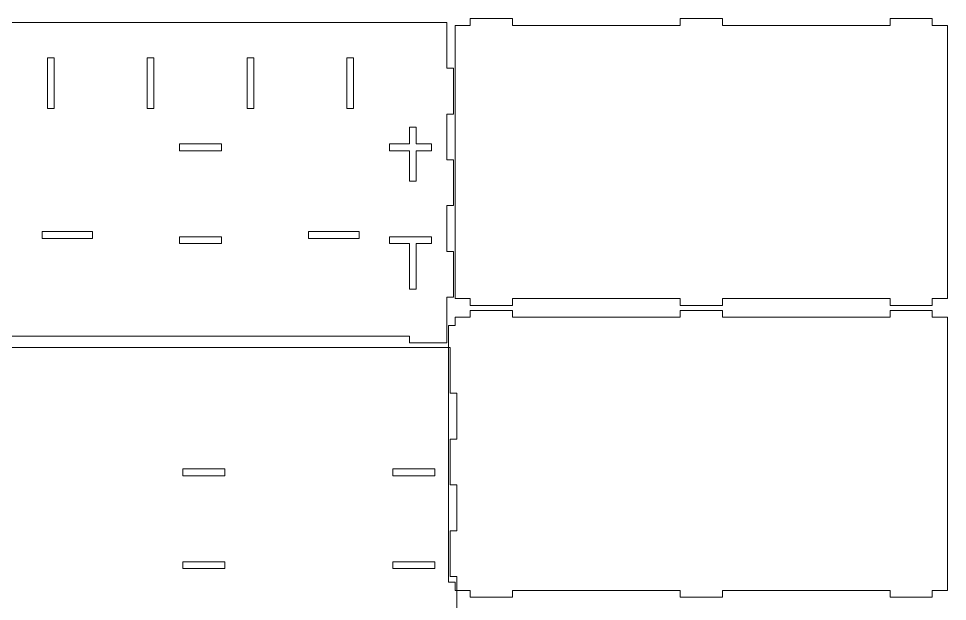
# Model space of a CAD drawing. Header units: millimetres. Extents: x -788 to 788, y -1290 to 1290.
# Drawn here: x -135 to 416, y 945 to 1290 of the extents above; entities that cross this region are included whole.
import ezdxf

# ---------------------------------------------------------------- set-up
doc = ezdxf.new("R2010")
doc.units = ezdxf.units.MM
doc.header["$MEASUREMENT"] = 0
doc.layers.add('Camada 1', color=7, linetype='Continuous')

msp = doc.modelspace()

# ---------------------------------------------------------------- linework, layer by layer
at = {"layer": 'Camada 1', "color": 250, "lineweight": 20}
for points, knots in [([(257.0537, 1120.0934), (257.0537, 1120.0934), (282.0537, 1120.0934), (282.0537, 1120.0934), (282.0537, 1120.0934), (282.0537, 1120.0934), (282.0537, 1124.0934), (282.0537, 1124.0934), (282.0537, 1124.0934), (282.0537, 1124.0934), (381.5537, 1124.0934), (381.5537, 1124.0934), (381.5537, 1124.0934), (381.5537, 1124.0934), (381.5537, 1120.0934), (381.5537, 1120.0934), (381.5537, 1120.0934), (381.5537, 1120.0934), (406.5537, 1120.0934), (406.5537, 1120.0934), (406.5537, 1120.0934), (406.5537, 1120.0934), (406.5537, 1124.0934), (406.5537, 1124.0934), (406.5537, 1124.0934), (406.5537, 1124.0934), (415.5537, 1124.0934), (415.5537, 1124.0934), (415.5537, 1124.0934), (415.5537, 1124.0934), (415.5537, 1286.0934), (415.5537, 1286.0934), (415.5537, 1286.0934), (415.5537, 1286.0934), (406.5537, 1286.0934), (406.5537, 1286.0934), (406.5537, 1286.0934), (406.5537, 1286.0934), (406.5537, 1290.0934), (406.5537, 1290.0934), (406.5537, 1290.0934), (406.5537, 1290.0934), (381.5537, 1290.0934), (381.5537, 1290.0934), (381.5537, 1290.0934), (381.5537, 1290.0934), (381.5537, 1286.0934), (381.5537, 1286.0934), (381.5537, 1286.0934), (381.5537, 1286.0934), (282.0537, 1286.0934), (282.0537, 1286.0934), (282.0537, 1286.0934), (282.0537, 1286.0934), (282.0537, 1290.0934), (282.0537, 1290.0934), (282.0537, 1290.0934), (282.0537, 1290.0934), (257.0537, 1290.0934), (257.0537, 1290.0934), (257.0537, 1290.0934), (257.0537, 1290.0934), (257.0537, 1286.0934), (257.0537, 1286.0934), (257.0537, 1286.0934), (257.0537, 1286.0934), (157.5537, 1286.0934), (157.5537, 1286.0934), (157.5537, 1286.0934), (157.5537, 1286.0934), (157.5537, 1290.0934), (157.5537, 1290.0934), (157.5537, 1290.0934), (157.5537, 1290.0934), (132.5537, 1290.0934), (132.5537, 1290.0934), (132.5537, 1290.0934), (132.5537, 1290.0934), (132.5537, 1286.0934), (132.5537, 1286.0934), (132.5537, 1286.0934), (132.5537, 1286.0934), (123.5537, 1286.0934), (123.5537, 1286.0934), (123.5537, 1286.0934), (123.5537, 1286.0934), (123.5537, 1124.0934), (123.5537, 1124.0934), (123.5537, 1124.0934), (123.5537, 1124.0934), (132.5537, 1124.0934), (132.5537, 1124.0934), (132.5537, 1124.0934), (132.5537, 1124.0934), (132.5537, 1120.0934), (132.5537, 1120.0934), (132.5537, 1120.0934), (132.5537, 1120.0934), (157.5537, 1120.0934), (157.5537, 1120.0934), (157.5537, 1120.0934), (157.5537, 1120.0934), (157.5537, 1124.0934), (157.5537, 1124.0934), (157.5537, 1124.0934), (157.5537, 1124.0934), (257.0537, 1124.0934), (257.0537, 1124.0934), (257.0537, 1124.0934), (257.0537, 1124.0934), (257.0537, 1120.0934), (257.0537, 1120.0934)], [0, 0, 0, 0, 0.03448276, 0.03448276, 0.03448276, 0.03448276, 0.06896552, 0.06896552, 0.06896552, 0.06896552, 0.10344828, 0.10344828, 0.10344828, 0.10344828, 0.13793103, 0.13793103, 0.13793103, 0.13793103, 0.17241379, 0.17241379, 0.17241379, 0.17241379, 0.20689655, 0.20689655, 0.20689655, 0.20689655, 0.24137931, 0.24137931, 0.24137931, 0.24137931, 0.27586207, 0.27586207, 0.27586207, 0.27586207, 0.31034483, 0.31034483, 0.31034483, 0.31034483, 0.34482759, 0.34482759, 0.34482759, 0.34482759, 0.37931034, 0.37931034, 0.37931034, 0.37931034, 0.4137931, 0.4137931, 0.4137931, 0.4137931, 0.44827586, 0.44827586, 0.44827586, 0.44827586, 0.48275862, 0.48275862, 0.48275862, 0.48275862, 0.51724138, 0.51724138, 0.51724138, 0.51724138, 0.55172414, 0.55172414, 0.55172414, 0.55172414, 0.5862069, 0.5862069, 0.5862069, 0.5862069, 0.62068966, 0.62068966, 0.62068966, 0.62068966, 0.65517241, 0.65517241, 0.65517241, 0.65517241, 0.68965517, 0.68965517, 0.68965517, 0.68965517, 0.72413793, 0.72413793, 0.72413793, 0.72413793, 0.75862069, 0.75862069, 0.75862069, 0.75862069, 0.79310345, 0.79310345, 0.79310345, 0.79310345, 0.82758621, 0.82758621, 0.82758621, 0.82758621, 0.86206897, 0.86206897, 0.86206897, 0.86206897, 0.89655172, 0.89655172, 0.89655172, 0.89655172, 0.93103448, 0.93103448, 0.93103448, 0.93103448, 1, 1, 1, 1]), ([(118.5537, 1287.7868), (118.5537, 1287.7868), (-173.4463, 1287.7868), (-173.4463, 1287.7868), (-173.4463, 1287.7868), (-173.4463, 1287.7868), (-173.4463, 1260.6439), (-173.4463, 1260.6439), (-173.4463, 1260.6439), (-173.4463, 1260.6439), (-177.4463, 1260.6439), (-177.4463, 1260.6439), (-177.4463, 1260.6439), (-177.4463, 1260.6439), (-177.4463, 1233.5011), (-177.4463, 1233.5011), (-177.4463, 1233.5011), (-177.4463, 1233.5011), (-173.4463, 1233.5011), (-173.4463, 1233.5011), (-173.4463, 1233.5011), (-173.4463, 1233.5011), (-173.4463, 1206.3582), (-173.4463, 1206.3582), (-173.4463, 1206.3582), (-173.4463, 1206.3582), (-177.4463, 1206.3582), (-177.4463, 1206.3582), (-177.4463, 1206.3582), (-177.4463, 1206.3582), (-177.4463, 1179.2154), (-177.4463, 1179.2154), (-177.4463, 1179.2154), (-177.4463, 1179.2154), (-173.4463, 1179.2154), (-173.4463, 1179.2154), (-173.4463, 1179.2154), (-173.4463, 1179.2154), (-173.4463, 1152.0725), (-173.4463, 1152.0725), (-173.4463, 1152.0725), (-173.4463, 1152.0725), (-177.4463, 1152.0725), (-177.4463, 1152.0725), (-177.4463, 1152.0725), (-177.4463, 1152.0725), (-177.4463, 1124.9297), (-177.4463, 1124.9297), (-177.4463, 1124.9297), (-177.4463, 1124.9297), (-173.4463, 1124.9297), (-173.4463, 1124.9297), (-173.4463, 1124.9297), (-173.4463, 1124.9297), (-173.4463, 1097.7868), (-173.4463, 1097.7868), (-173.4463, 1097.7868), (-173.4463, 1097.7868), (-151.4463, 1097.7868), (-151.4463, 1097.7868), (-151.4463, 1097.7868), (-151.4463, 1097.7868), (-151.4463, 1101.7868), (-151.4463, 1101.7868), (-151.4463, 1101.7868), (-151.4463, 1101.7868), (96.5537, 1101.7868), (96.5537, 1101.7868), (96.5537, 1101.7868), (96.5537, 1101.7868), (96.5537, 1097.7868), (96.5537, 1097.7868), (96.5537, 1097.7868), (96.5537, 1097.7868), (118.5537, 1097.7868), (118.5537, 1097.7868), (118.5537, 1097.7868), (118.5537, 1097.7868), (118.5537, 1124.9297), (118.5537, 1124.9297), (118.5537, 1124.9297), (118.5537, 1124.9297), (122.5537, 1124.9297), (122.5537, 1124.9297), (122.5537, 1124.9297), (122.5537, 1124.9297), (122.5537, 1152.0725), (122.5537, 1152.0725), (122.5537, 1152.0725), (122.5537, 1152.0725), (118.5537, 1152.0725), (118.5537, 1152.0725), (118.5537, 1152.0725), (118.5537, 1152.0725), (118.5537, 1179.2154), (118.5537, 1179.2154), (118.5537, 1179.2154), (118.5537, 1179.2154), (122.5537, 1179.2154), (122.5537, 1179.2154), (122.5537, 1179.2154), (122.5537, 1179.2154), (122.5537, 1206.3582), (122.5537, 1206.3582), (122.5537, 1206.3582), (122.5537, 1206.3582), (118.5537, 1206.3582), (118.5537, 1206.3582), (118.5537, 1206.3582), (118.5537, 1206.3582), (118.5537, 1233.5011), (118.5537, 1233.5011), (118.5537, 1233.5011), (118.5537, 1233.5011), (122.5537, 1233.5011), (122.5537, 1233.5011), (122.5537, 1233.5011), (122.5537, 1233.5011), (122.5537, 1260.6439), (122.5537, 1260.6439), (122.5537, 1260.6439), (122.5537, 1260.6439), (118.5537, 1260.6439), (118.5537, 1260.6439), (118.5537, 1260.6439), (118.5537, 1260.6439), (118.5537, 1287.7868), (118.5537, 1287.7868)], [0, 0, 0, 0, 0.03030303, 0.03030303, 0.03030303, 0.03030303, 0.06060606, 0.06060606, 0.06060606, 0.06060606, 0.09090909, 0.09090909, 0.09090909, 0.09090909, 0.12121212, 0.12121212, 0.12121212, 0.12121212, 0.15151515, 0.15151515, 0.15151515, 0.15151515, 0.18181818, 0.18181818, 0.18181818, 0.18181818, 0.21212121, 0.21212121, 0.21212121, 0.21212121, 0.24242424, 0.24242424, 0.24242424, 0.24242424, 0.27272727, 0.27272727, 0.27272727, 0.27272727, 0.3030303, 0.3030303, 0.3030303, 0.3030303, 0.33333333, 0.33333333, 0.33333333, 0.33333333, 0.36363636, 0.36363636, 0.36363636, 0.36363636, 0.39393939, 0.39393939, 0.39393939, 0.39393939, 0.42424242, 0.42424242, 0.42424242, 0.42424242, 0.45454545, 0.45454545, 0.45454545, 0.45454545, 0.48484848, 0.48484848, 0.48484848, 0.48484848, 0.51515152, 0.51515152, 0.51515152, 0.51515152, 0.54545455, 0.54545455, 0.54545455, 0.54545455, 0.57575758, 0.57575758, 0.57575758, 0.57575758, 0.60606061, 0.60606061, 0.60606061, 0.60606061, 0.63636364, 0.63636364, 0.63636364, 0.63636364, 0.66666667, 0.66666667, 0.66666667, 0.66666667, 0.6969697, 0.6969697, 0.6969697, 0.6969697, 0.72727273, 0.72727273, 0.72727273, 0.72727273, 0.75757576, 0.75757576, 0.75757576, 0.75757576, 0.78787879, 0.78787879, 0.78787879, 0.78787879, 0.81818182, 0.81818182, 0.81818182, 0.81818182, 0.84848485, 0.84848485, 0.84848485, 0.84848485, 0.87878788, 0.87878788, 0.87878788, 0.87878788, 0.90909091, 0.90909091, 0.90909091, 0.90909091, 0.93939394, 0.93939394, 0.93939394, 0.93939394, 1, 1, 1, 1]), ([(-114.2463, 1266.7868), (-114.2463, 1266.7868), (-114.2463, 1236.7868), (-114.2463, 1236.7868), (-114.2463, 1236.7868), (-114.2463, 1236.7868), (-118.2463, 1236.7868), (-118.2463, 1236.7868), (-118.2463, 1236.7868), (-118.2463, 1236.7868), (-118.2463, 1266.7868), (-118.2463, 1266.7868), (-118.2463, 1266.7868), (-118.2463, 1266.7868), (-114.2463, 1266.7868), (-114.2463, 1266.7868)], [0, 0, 0, 0, 0.2, 0.2, 0.2, 0.2, 0.4, 0.4, 0.4, 0.4, 0.6, 0.6, 0.6, 0.6, 1, 1, 1, 1]), ([(-55.0463, 1266.7868), (-55.0463, 1266.7868), (-55.0463, 1236.7868), (-55.0463, 1236.7868), (-55.0463, 1236.7868), (-55.0463, 1236.7868), (-59.0463, 1236.7868), (-59.0463, 1236.7868), (-59.0463, 1236.7868), (-59.0463, 1236.7868), (-59.0463, 1266.7868), (-59.0463, 1266.7868), (-59.0463, 1266.7868), (-59.0463, 1266.7868), (-55.0463, 1266.7868), (-55.0463, 1266.7868)], [0, 0, 0, 0, 0.2, 0.2, 0.2, 0.2, 0.4, 0.4, 0.4, 0.4, 0.6, 0.6, 0.6, 0.6, 1, 1, 1, 1]), ([(4.1537, 1266.7868), (4.1537, 1266.7868), (4.1537, 1236.7868), (4.1537, 1236.7868), (4.1537, 1236.7868), (4.1537, 1236.7868), (0.1537, 1236.7868), (0.1537, 1236.7868), (0.1537, 1236.7868), (0.1537, 1236.7868), (0.1537, 1266.7868), (0.1537, 1266.7868), (0.1537, 1266.7868), (0.1537, 1266.7868), (4.1537, 1266.7868), (4.1537, 1266.7868)], [0, 0, 0, 0, 0.2, 0.2, 0.2, 0.2, 0.4, 0.4, 0.4, 0.4, 0.6, 0.6, 0.6, 0.6, 1, 1, 1, 1]), ([(59.3537, 1236.7868), (59.3537, 1236.7868), (59.3537, 1266.7868), (59.3537, 1266.7868), (59.3537, 1266.7868), (59.3537, 1266.7868), (63.3537, 1266.7868), (63.3537, 1266.7868), (63.3537, 1266.7868), (63.3537, 1266.7868), (63.3537, 1236.7868), (63.3537, 1236.7868), (63.3537, 1236.7868), (63.3537, 1236.7868), (59.3537, 1236.7868), (59.3537, 1236.7868)], [0, 0, 0, 0, 0.2, 0.2, 0.2, 0.2, 0.4, 0.4, 0.4, 0.4, 0.6, 0.6, 0.6, 0.6, 1, 1, 1, 1]), ([(96.5537, 1193.7868), (96.5537, 1193.7868), (96.5537, 1211.7868), (96.5537, 1211.7868), (96.5537, 1211.7868), (96.5537, 1211.7868), (84.5537, 1211.7868), (84.5537, 1211.7868), (84.5537, 1211.7868), (84.5537, 1211.7868), (84.5537, 1215.7868), (84.5537, 1215.7868), (84.5537, 1215.7868), (84.5537, 1215.7868), (96.5537, 1215.7868), (96.5537, 1215.7868), (96.5537, 1215.7868), (96.5537, 1215.7868), (96.5537, 1225.7868), (96.5537, 1225.7868), (96.5537, 1225.7868), (96.5537, 1225.7868), (100.5537, 1225.7868), (100.5537, 1225.7868), (100.5537, 1225.7868), (100.5537, 1225.7868), (100.5537, 1215.7868), (100.5537, 1215.7868), (100.5537, 1215.7868), (100.5537, 1215.7868), (109.5537, 1215.7868), (109.5537, 1215.7868), (109.5537, 1215.7868), (109.5537, 1215.7868), (109.5537, 1211.7868), (109.5537, 1211.7868), (109.5537, 1211.7868), (109.5537, 1211.7868), (100.5537, 1211.7868), (100.5537, 1211.7868), (100.5537, 1211.7868), (100.5537, 1211.7868), (100.5537, 1193.7868), (100.5537, 1193.7868), (100.5537, 1193.7868), (100.5537, 1193.7868), (96.5537, 1193.7868), (96.5537, 1193.7868)], [0, 0, 0, 0, 0.07692308, 0.07692308, 0.07692308, 0.07692308, 0.15384615, 0.15384615, 0.15384615, 0.15384615, 0.23076923, 0.23076923, 0.23076923, 0.23076923, 0.30769231, 0.30769231, 0.30769231, 0.30769231, 0.38461538, 0.38461538, 0.38461538, 0.38461538, 0.46153846, 0.46153846, 0.46153846, 0.46153846, 0.53846154, 0.53846154, 0.53846154, 0.53846154, 0.61538462, 0.61538462, 0.61538462, 0.61538462, 0.69230769, 0.69230769, 0.69230769, 0.69230769, 0.76923077, 0.76923077, 0.76923077, 0.76923077, 0.84615385, 0.84615385, 0.84615385, 0.84615385, 1, 1, 1, 1]), ([(-14.9463, 1211.7868), (-14.9463, 1211.7868), (-39.9463, 1211.7868), (-39.9463, 1211.7868), (-39.9463, 1211.7868), (-39.9463, 1211.7868), (-39.9463, 1215.7868), (-39.9463, 1215.7868), (-39.9463, 1215.7868), (-39.9463, 1215.7868), (-14.9463, 1215.7868), (-14.9463, 1215.7868), (-14.9463, 1215.7868), (-14.9463, 1215.7868), (-14.9463, 1211.7868), (-14.9463, 1211.7868)], [0, 0, 0, 0, 0.2, 0.2, 0.2, 0.2, 0.4, 0.4, 0.4, 0.4, 0.6, 0.6, 0.6, 0.6, 1, 1, 1, 1]), ([(-121.4463, 1163.7868), (-121.4463, 1163.7868), (-91.4463, 1163.7868), (-91.4463, 1163.7868), (-91.4463, 1163.7868), (-91.4463, 1163.7868), (-91.4463, 1159.7868), (-91.4463, 1159.7868), (-91.4463, 1159.7868), (-91.4463, 1159.7868), (-121.4463, 1159.7868), (-121.4463, 1159.7868), (-121.4463, 1159.7868), (-121.4463, 1159.7868), (-121.4463, 1163.7868), (-121.4463, 1163.7868)], [0, 0, 0, 0, 0.2, 0.2, 0.2, 0.2, 0.4, 0.4, 0.4, 0.4, 0.6, 0.6, 0.6, 0.6, 1, 1, 1, 1]), ([(36.5537, 1163.7868), (36.5537, 1163.7868), (66.5537, 1163.7868), (66.5537, 1163.7868), (66.5537, 1163.7868), (66.5537, 1163.7868), (66.5537, 1159.7868), (66.5537, 1159.7868), (66.5537, 1159.7868), (66.5537, 1159.7868), (36.5537, 1159.7868), (36.5537, 1159.7868), (36.5537, 1159.7868), (36.5537, 1159.7868), (36.5537, 1163.7868), (36.5537, 1163.7868)], [0, 0, 0, 0, 0.2, 0.2, 0.2, 0.2, 0.4, 0.4, 0.4, 0.4, 0.6, 0.6, 0.6, 0.6, 1, 1, 1, 1]), ([(-39.9463, 1160.7868), (-39.9463, 1160.7868), (-14.9463, 1160.7868), (-14.9463, 1160.7868), (-14.9463, 1160.7868), (-14.9463, 1160.7868), (-14.9463, 1156.7868), (-14.9463, 1156.7868), (-14.9463, 1156.7868), (-14.9463, 1156.7868), (-39.9463, 1156.7868), (-39.9463, 1156.7868), (-39.9463, 1156.7868), (-39.9463, 1156.7868), (-39.9463, 1160.7868), (-39.9463, 1160.7868)], [0, 0, 0, 0, 0.2, 0.2, 0.2, 0.2, 0.4, 0.4, 0.4, 0.4, 0.6, 0.6, 0.6, 0.6, 1, 1, 1, 1]), ([(96.5537, 1129.7868), (96.5537, 1129.7868), (96.5537, 1156.7868), (96.5537, 1156.7868), (96.5537, 1156.7868), (96.5537, 1156.7868), (84.5537, 1156.7868), (84.5537, 1156.7868), (84.5537, 1156.7868), (84.5537, 1156.7868), (84.5537, 1160.7868), (84.5537, 1160.7868), (84.5537, 1160.7868), (84.5537, 1160.7868), (109.5537, 1160.7868), (109.5537, 1160.7868), (109.5537, 1160.7868), (109.5537, 1160.7868), (109.5537, 1156.7868), (109.5537, 1156.7868), (109.5537, 1156.7868), (109.5537, 1156.7868), (100.5537, 1156.7868), (100.5537, 1156.7868), (100.5537, 1156.7868), (100.5537, 1156.7868), (100.5537, 1129.7868), (100.5537, 1129.7868), (100.5537, 1129.7868), (100.5537, 1129.7868), (96.5537, 1129.7868), (96.5537, 1129.7868)], [0, 0, 0, 0, 0.11111111, 0.11111111, 0.11111111, 0.11111111, 0.22222222, 0.22222222, 0.22222222, 0.22222222, 0.33333333, 0.33333333, 0.33333333, 0.33333333, 0.44444444, 0.44444444, 0.44444444, 0.44444444, 0.55555556, 0.55555556, 0.55555556, 0.55555556, 0.66666667, 0.66666667, 0.66666667, 0.66666667, 0.77777778, 0.77777778, 0.77777778, 0.77777778, 1, 1, 1, 1]), ([(157.5537, 951.0934), (157.5537, 951.0934), (257.0537, 951.0934), (257.0537, 951.0934), (257.0537, 951.0934), (257.0537, 951.0934), (257.0537, 947.0934), (257.0537, 947.0934), (257.0537, 947.0934), (257.0537, 947.0934), (282.0537, 947.0934), (282.0537, 947.0934), (282.0537, 947.0934), (282.0537, 947.0934), (282.0537, 951.0934), (282.0537, 951.0934), (282.0537, 951.0934), (282.0537, 951.0934), (381.5537, 951.0934), (381.5537, 951.0934), (381.5537, 951.0934), (381.5537, 951.0934), (381.5537, 947.0934), (381.5537, 947.0934), (381.5537, 947.0934), (381.5537, 947.0934), (406.5537, 947.0934), (406.5537, 947.0934), (406.5537, 947.0934), (406.5537, 947.0934), (406.5537, 951.0934), (406.5537, 951.0934), (406.5537, 951.0934), (406.5537, 951.0934), (415.5537, 951.0934), (415.5537, 951.0934), (415.5537, 951.0934), (415.5537, 951.0934), (415.5537, 1113.0934), (415.5537, 1113.0934), (415.5537, 1113.0934), (415.5537, 1113.0934), (406.5537, 1113.0934), (406.5537, 1113.0934), (406.5537, 1113.0934), (406.5537, 1113.0934), (406.5537, 1117.0934), (406.5537, 1117.0934), (406.5537, 1117.0934), (406.5537, 1117.0934), (381.5537, 1117.0934), (381.5537, 1117.0934), (381.5537, 1117.0934), (381.5537, 1117.0934), (381.5537, 1113.0934), (381.5537, 1113.0934), (381.5537, 1113.0934), (381.5537, 1113.0934), (282.0537, 1113.0934), (282.0537, 1113.0934), (282.0537, 1113.0934), (282.0537, 1113.0934), (282.0537, 1117.0934), (282.0537, 1117.0934), (282.0537, 1117.0934), (282.0537, 1117.0934), (257.0537, 1117.0934), (257.0537, 1117.0934), (257.0537, 1117.0934), (257.0537, 1117.0934), (257.0537, 1113.0934), (257.0537, 1113.0934), (257.0537, 1113.0934), (257.0537, 1113.0934), (157.5537, 1113.0934), (157.5537, 1113.0934), (157.5537, 1113.0934), (157.5537, 1113.0934), (157.5537, 1117.0934), (157.5537, 1117.0934), (157.5537, 1117.0934), (157.5537, 1117.0934), (132.5537, 1117.0934), (132.5537, 1117.0934), (132.5537, 1117.0934), (132.5537, 1117.0934), (132.5537, 1113.0934), (132.5537, 1113.0934), (132.5537, 1113.0934), (132.5537, 1113.0934), (123.5537, 1113.0934), (123.5537, 1113.0934), (123.5537, 1113.0934), (123.5537, 1113.0934), (123.5537, 1108.0934), (123.5537, 1108.0934), (123.5537, 1108.0934), (123.5537, 1108.0934), (119.5537, 1108.0934), (119.5537, 1108.0934), (119.5537, 1108.0934), (119.5537, 1108.0934), (119.5537, 956.0934), (119.5537, 956.0934), (119.5537, 956.0934), (119.5537, 956.0934), (123.5537, 956.0934), (123.5537, 956.0934), (123.5537, 956.0934), (123.5537, 956.0934), (123.5537, 951.0934), (123.5537, 951.0934), (123.5537, 951.0934), (123.5537, 951.0934), (132.5537, 951.0934), (132.5537, 951.0934), (132.5537, 951.0934), (132.5537, 951.0934), (132.5537, 947.0934), (132.5537, 947.0934), (132.5537, 947.0934), (132.5537, 947.0934), (157.5537, 947.0934), (157.5537, 947.0934), (157.5537, 947.0934), (157.5537, 947.0934), (157.5537, 951.0934), (157.5537, 951.0934)], [0, 0, 0, 0, 0.03030303, 0.03030303, 0.03030303, 0.03030303, 0.06060606, 0.06060606, 0.06060606, 0.06060606, 0.09090909, 0.09090909, 0.09090909, 0.09090909, 0.12121212, 0.12121212, 0.12121212, 0.12121212, 0.15151515, 0.15151515, 0.15151515, 0.15151515, 0.18181818, 0.18181818, 0.18181818, 0.18181818, 0.21212121, 0.21212121, 0.21212121, 0.21212121, 0.24242424, 0.24242424, 0.24242424, 0.24242424, 0.27272727, 0.27272727, 0.27272727, 0.27272727, 0.3030303, 0.3030303, 0.3030303, 0.3030303, 0.33333333, 0.33333333, 0.33333333, 0.33333333, 0.36363636, 0.36363636, 0.36363636, 0.36363636, 0.39393939, 0.39393939, 0.39393939, 0.39393939, 0.42424242, 0.42424242, 0.42424242, 0.42424242, 0.45454545, 0.45454545, 0.45454545, 0.45454545, 0.48484848, 0.48484848, 0.48484848, 0.48484848, 0.51515152, 0.51515152, 0.51515152, 0.51515152, 0.54545455, 0.54545455, 0.54545455, 0.54545455, 0.57575758, 0.57575758, 0.57575758, 0.57575758, 0.60606061, 0.60606061, 0.60606061, 0.60606061, 0.63636364, 0.63636364, 0.63636364, 0.63636364, 0.66666667, 0.66666667, 0.66666667, 0.66666667, 0.6969697, 0.6969697, 0.6969697, 0.6969697, 0.72727273, 0.72727273, 0.72727273, 0.72727273, 0.75757576, 0.75757576, 0.75757576, 0.75757576, 0.78787879, 0.78787879, 0.78787879, 0.78787879, 0.81818182, 0.81818182, 0.81818182, 0.81818182, 0.84848485, 0.84848485, 0.84848485, 0.84848485, 0.87878788, 0.87878788, 0.87878788, 0.87878788, 0.90909091, 0.90909091, 0.90909091, 0.90909091, 0.93939394, 0.93939394, 0.93939394, 0.93939394, 1, 1, 1, 1]), ([(120.5537, 986.522), (120.5537, 986.522), (124.5537, 986.522), (124.5537, 986.522), (124.5537, 986.522), (124.5537, 986.522), (124.5537, 1013.6648), (124.5537, 1013.6648), (124.5537, 1013.6648), (124.5537, 1013.6648), (120.5537, 1013.6648), (120.5537, 1013.6648), (120.5537, 1013.6648), (120.5537, 1013.6648), (120.5537, 1040.8077), (120.5537, 1040.8077), (120.5537, 1040.8077), (120.5537, 1040.8077), (124.5537, 1040.8077), (124.5537, 1040.8077), (124.5537, 1040.8077), (124.5537, 1040.8077), (124.5537, 1067.9505), (124.5537, 1067.9505), (124.5537, 1067.9505), (124.5537, 1067.9505), (120.5537, 1067.9505), (120.5537, 1067.9505), (120.5537, 1067.9505), (120.5537, 1067.9505), (120.5537, 1095.0934), (120.5537, 1095.0934), (120.5537, 1095.0934), (120.5537, 1095.0934), (-171.4463, 1095.0934), (-171.4463, 1095.0934), (-171.4463, 1095.0934), (-171.4463, 1095.0934), (-171.4463, 1067.9505), (-171.4463, 1067.9505), (-171.4463, 1067.9505), (-171.4463, 1067.9505), (-175.4463, 1067.9505), (-175.4463, 1067.9505), (-175.4463, 1067.9505), (-175.4463, 1067.9505), (-175.4463, 1040.8077), (-175.4463, 1040.8077), (-175.4463, 1040.8077), (-175.4463, 1040.8077), (-171.4463, 1040.8077), (-171.4463, 1040.8077), (-171.4463, 1040.8077), (-171.4463, 1040.8077), (-171.4463, 1013.6648), (-171.4463, 1013.6648), (-171.4463, 1013.6648), (-171.4463, 1013.6648), (-175.4463, 1013.6648), (-175.4463, 1013.6648), (-175.4463, 1013.6648), (-175.4463, 1013.6648), (-175.4463, 986.522), (-175.4463, 986.522), (-175.4463, 986.522), (-175.4463, 986.522), (-171.4463, 986.522), (-171.4463, 986.522), (-171.4463, 986.522), (-171.4463, 986.522), (-171.4463, 959.3791), (-171.4463, 959.3791), (-171.4463, 959.3791), (-171.4463, 959.3791), (-175.4463, 959.3791), (-175.4463, 959.3791), (-175.4463, 959.3791), (-175.4463, 959.3791), (-175.4463, 932.2363), (-175.4463, 932.2363), (-175.4463, 932.2363), (-175.4463, 932.2363), (-171.4463, 932.2363), (-171.4463, 932.2363), (-171.4463, 932.2363), (-171.4463, 932.2363), (-171.4463, 905.0934), (-171.4463, 905.0934), (-171.4463, 905.0934), (-171.4463, 905.0934), (-129.732, 905.0934), (-129.732, 905.0934), (-129.732, 905.0934), (-129.732, 905.0934), (-129.732, 909.0934), (-129.732, 909.0934), (-129.732, 909.0934), (-129.732, 909.0934), (-88.0177, 909.0934), (-88.0177, 909.0934), (-88.0177, 909.0934), (-88.0177, 909.0934), (-88.0177, 905.0934), (-88.0177, 905.0934), (-88.0177, 905.0934), (-88.0177, 905.0934), (-46.3034, 905.0934), (-46.3034, 905.0934), (-46.3034, 905.0934), (-46.3034, 905.0934), (-46.3034, 909.0934), (-46.3034, 909.0934), (-46.3034, 909.0934), (-46.3034, 909.0934), (-4.5892, 909.0934), (-4.5892, 909.0934), (-4.5892, 909.0934), (-4.5892, 909.0934), (-4.5892, 905.0934), (-4.5892, 905.0934), (-4.5892, 905.0934), (-4.5892, 905.0934), (37.1251, 905.0934), (37.1251, 905.0934), (37.1251, 905.0934), (37.1251, 905.0934), (37.1251, 909.0934), (37.1251, 909.0934), (37.1251, 909.0934), (37.1251, 909.0934), (78.8394, 909.0934), (78.8394, 909.0934), (78.8394, 909.0934), (78.8394, 909.0934), (78.8394, 905.0934), (78.8394, 905.0934), (78.8394, 905.0934), (78.8394, 905.0934), (120.5537, 905.0934), (120.5537, 905.0934), (120.5537, 905.0934), (120.5537, 905.0934), (120.5537, 932.2363), (120.5537, 932.2363), (120.5537, 932.2363), (120.5537, 932.2363), (124.5537, 932.2363), (124.5537, 932.2363), (124.5537, 932.2363), (124.5537, 932.2363), (124.5537, 959.3791), (124.5537, 959.3791), (124.5537, 959.3791), (124.5537, 959.3791), (120.5537, 959.3791), (120.5537, 959.3791), (120.5537, 959.3791), (120.5537, 959.3791), (120.5537, 986.522), (120.5537, 986.522)], [0, 0, 0, 0, 0.02439024, 0.02439024, 0.02439024, 0.02439024, 0.04878049, 0.04878049, 0.04878049, 0.04878049, 0.07317073, 0.07317073, 0.07317073, 0.07317073, 0.09756098, 0.09756098, 0.09756098, 0.09756098, 0.12195122, 0.12195122, 0.12195122, 0.12195122, 0.14634146, 0.14634146, 0.14634146, 0.14634146, 0.17073171, 0.17073171, 0.17073171, 0.17073171, 0.19512195, 0.19512195, 0.19512195, 0.19512195, 0.2195122, 0.2195122, 0.2195122, 0.2195122, 0.24390244, 0.24390244, 0.24390244, 0.24390244, 0.26829268, 0.26829268, 0.26829268, 0.26829268, 0.29268293, 0.29268293, 0.29268293, 0.29268293, 0.31707317, 0.31707317, 0.31707317, 0.31707317, 0.34146341, 0.34146341, 0.34146341, 0.34146341, 0.36585366, 0.36585366, 0.36585366, 0.36585366, 0.3902439, 0.3902439, 0.3902439, 0.3902439, 0.41463415, 0.41463415, 0.41463415, 0.41463415, 0.43902439, 0.43902439, 0.43902439, 0.43902439, 0.46341463, 0.46341463, 0.46341463, 0.46341463, 0.48780488, 0.48780488, 0.48780488, 0.48780488, 0.51219512, 0.51219512, 0.51219512, 0.51219512, 0.53658537, 0.53658537, 0.53658537, 0.53658537, 0.56097561, 0.56097561, 0.56097561, 0.56097561, 0.58536585, 0.58536585, 0.58536585, 0.58536585, 0.6097561, 0.6097561, 0.6097561, 0.6097561, 0.63414634, 0.63414634, 0.63414634, 0.63414634, 0.65853659, 0.65853659, 0.65853659, 0.65853659, 0.68292683, 0.68292683, 0.68292683, 0.68292683, 0.70731707, 0.70731707, 0.70731707, 0.70731707, 0.73170732, 0.73170732, 0.73170732, 0.73170732, 0.75609756, 0.75609756, 0.75609756, 0.75609756, 0.7804878, 0.7804878, 0.7804878, 0.7804878, 0.80487805, 0.80487805, 0.80487805, 0.80487805, 0.82926829, 0.82926829, 0.82926829, 0.82926829, 0.85365854, 0.85365854, 0.85365854, 0.85365854, 0.87804878, 0.87804878, 0.87804878, 0.87804878, 0.90243902, 0.90243902, 0.90243902, 0.90243902, 0.92682927, 0.92682927, 0.92682927, 0.92682927, 0.95121951, 0.95121951, 0.95121951, 0.95121951, 1, 1, 1, 1]), ([(-37.9463, 1023.0934), (-37.9463, 1023.0934), (-12.9463, 1023.0934), (-12.9463, 1023.0934), (-12.9463, 1023.0934), (-12.9463, 1023.0934), (-12.9463, 1019.0934), (-12.9463, 1019.0934), (-12.9463, 1019.0934), (-12.9463, 1019.0934), (-37.9463, 1019.0934), (-37.9463, 1019.0934), (-37.9463, 1019.0934), (-37.9463, 1019.0934), (-37.9463, 1023.0934), (-37.9463, 1023.0934)], [0, 0, 0, 0, 0.2, 0.2, 0.2, 0.2, 0.4, 0.4, 0.4, 0.4, 0.6, 0.6, 0.6, 0.6, 1, 1, 1, 1]), ([(86.5537, 1023.0934), (86.5537, 1023.0934), (111.5537, 1023.0934), (111.5537, 1023.0934), (111.5537, 1023.0934), (111.5537, 1023.0934), (111.5537, 1019.0934), (111.5537, 1019.0934), (111.5537, 1019.0934), (111.5537, 1019.0934), (86.5537, 1019.0934), (86.5537, 1019.0934), (86.5537, 1019.0934), (86.5537, 1019.0934), (86.5537, 1023.0934), (86.5537, 1023.0934)], [0, 0, 0, 0, 0.2, 0.2, 0.2, 0.2, 0.4, 0.4, 0.4, 0.4, 0.6, 0.6, 0.6, 0.6, 1, 1, 1, 1]), ([(-37.9463, 968.0934), (-37.9463, 968.0934), (-12.9463, 968.0934), (-12.9463, 968.0934), (-12.9463, 968.0934), (-12.9463, 968.0934), (-12.9463, 964.0934), (-12.9463, 964.0934), (-12.9463, 964.0934), (-12.9463, 964.0934), (-37.9463, 964.0934), (-37.9463, 964.0934), (-37.9463, 964.0934), (-37.9463, 964.0934), (-37.9463, 968.0934), (-37.9463, 968.0934)], [0, 0, 0, 0, 0.2, 0.2, 0.2, 0.2, 0.4, 0.4, 0.4, 0.4, 0.6, 0.6, 0.6, 0.6, 1, 1, 1, 1]), ([(86.5537, 968.0934), (86.5537, 968.0934), (111.5537, 968.0934), (111.5537, 968.0934), (111.5537, 968.0934), (111.5537, 968.0934), (111.5537, 964.0934), (111.5537, 964.0934), (111.5537, 964.0934), (111.5537, 964.0934), (86.5537, 964.0934), (86.5537, 964.0934), (86.5537, 964.0934), (86.5537, 964.0934), (86.5537, 968.0934), (86.5537, 968.0934)], [0, 0, 0, 0, 0.2, 0.2, 0.2, 0.2, 0.4, 0.4, 0.4, 0.4, 0.6, 0.6, 0.6, 0.6, 1, 1, 1, 1])]:
    msp.add_open_spline(points, degree=3, knots=knots, dxfattribs=at)

doc.saveas('drawing.dxf')
